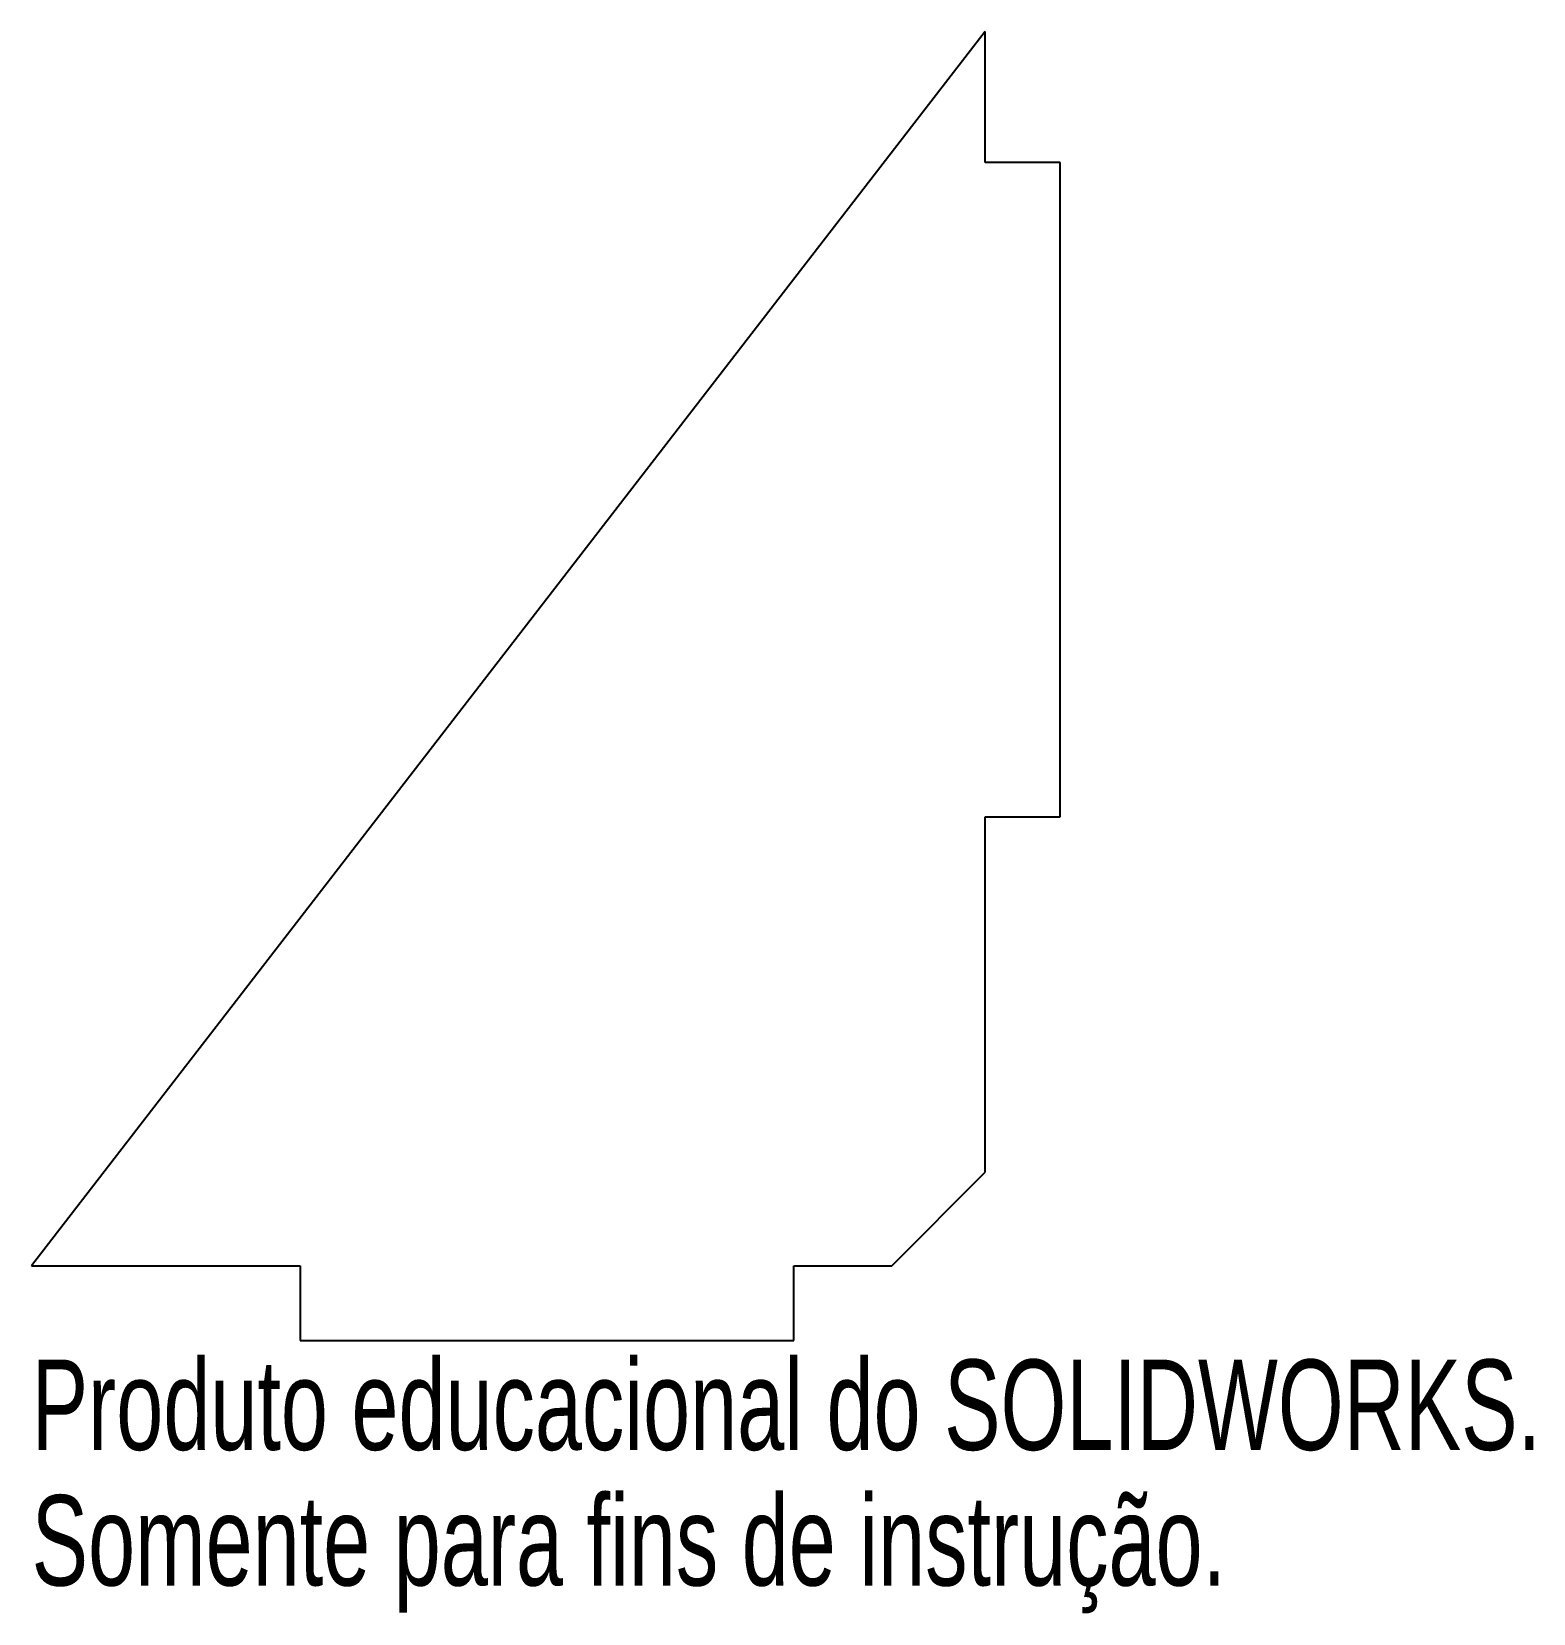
# Model space of a CAD drawing. Header units: millimetres. Extents: x -51 to 29.3, y -84.6 to 0.
import ezdxf

# ---------------------------------------------------------------- set-up
doc = ezdxf.new("R2010")
doc.units = ezdxf.units.MM
doc.styles.add('SLDTEXTSTYLE0', font='TXT', dxfattribs={"width": 0.7})

msp = doc.modelspace()

# ---------------------------------------------------------------- linework, layer by layer
at = {"color": 7, "linetype": 'Continuous', "lineweight": 25}
for p, q in [((0, 0), (-51, -66)), ((0, -7), (0, 0)), ((4, -7), (0, -7)), ((4, -42), (4, -7)), ((0, -61), (0, -42)), ((0, -42), (4, -42)), ((-5, -66), (0, -61)), ((-51, -66), (-36.64, -66)), ((-36.64, -66), (-36.64, -70)), ((-10.24, -70), (-10.24, -66)), ((-10.24, -66), (-5, -66)), ((-36.64, -70), (-10.24, -70))]:
    msp.add_line(p, q, dxfattribs=at)

# ---------------------------------------------------------------- texts
at = {"color": 7, "linetype": 'Continuous', "char_height": 4.83362, "attachment_point": 1, "style": 'SLDTEXTSTYLE0'}
for s, insert in [('Produto educacional do SOLIDWORKS.', (-51, -71.02)), ('Somente para fins de instrução.', (-51, -78.27))]:
    msp.add_mtext(s, dxfattribs=dict(at, insert=insert))

doc.saveas('drawing.dxf')
